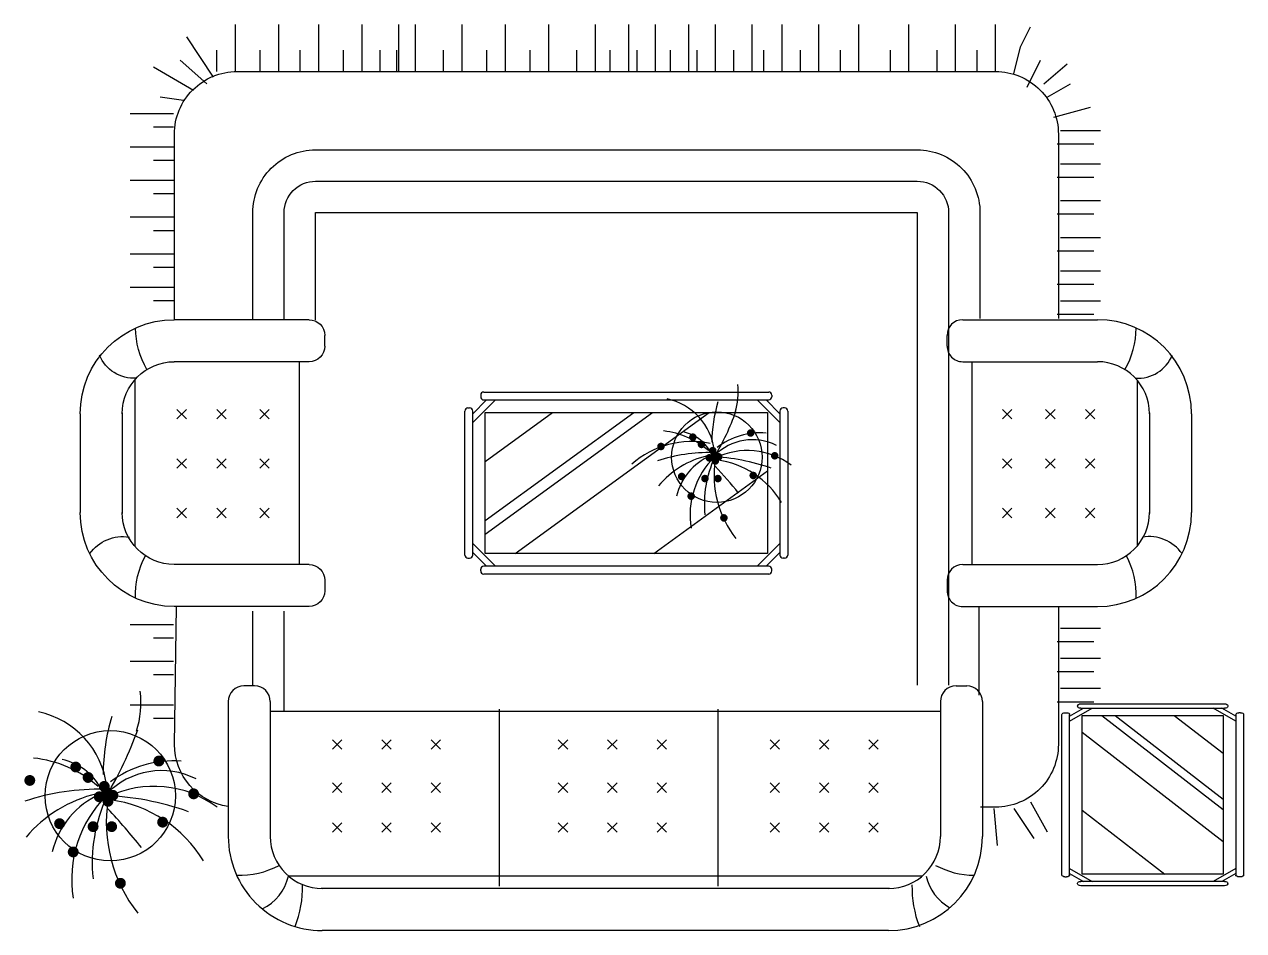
# Model space of a CAD drawing. Extents: x -470 to 3420, y -2827 to 61.
import ezdxf

# ---------------------------------------------------------------- set-up
doc = ezdxf.new("R2010")
doc.units = 0
doc.header["$LTSCALE"] = 20
doc.header["$MEASUREMENT"] = 0
doc.layers.get('0').update_dxf_attribs({"linetype": 'CONTINUOUS'})
doc.layers.add('4', color=5, linetype='CONTINUOUS')
doc.layers.add('家具', color=7, linetype='CONTINUOUS')
doc.styles.add('DIM_FONT', font='SIMPLEX', dxfattribs={"width": 0.8})

# ---------------------------------------------------------------- blocks, each defined once
blk = doc.blocks.new('单人沙发002')
at = {"color": 4, "linetype": 'CONTINUOUS'}
for p, q in [((-730, 457.2), (-300, 457.2)), ((-780, 373.2), (-780, 407.2)), ((-730, 323.2), (-300, 323.2)), ((-700, -323.2), (-700, 323.2)), ((-134, 160.3), (-134, -160.3)), ((0, 157.2), (0, -157.2)), ((-730, -323.2), (-300, -323.2)), ((-780, -373.2), (-780, -407.2)), ((-730, -457.2), (-300, -457.2))]:
    blk.add_line(p, q, dxfattribs=at)
at = {"color": 2, "linetype": 'CONTINUOUS'}
blk.add_line((-174, 265.3), (-174, -265.3), dxfattribs=at)
at = {"color": 5}
for p, q in [((-572.8, 141), (-603, 171.2)), ((-572.8, 171.2), (-603, 141)), ((-435.6, 141), (-465.8, 171.2)), ((-435.6, 171.2), (-465.8, 141)), ((-308.6, 141), (-338.8, 171.2)), ((-308.6, 171.2), (-338.8, 141)), ((-572.8, 13.6), (-603, -16.6)), ((-572.8, -16.6), (-603, 13.6)), ((-435.6, -16.6), (-465.8, 13.6)), ((-435.6, 13.6), (-465.8, -16.6)), ((-308.6, -16.6), (-338.8, 13.6)), ((-308.6, 13.6), (-338.8, -16.6)), ((-572.8, -174.2), (-603, -144)), ((-572.8, -144), (-603, -174.2)), ((-435.6, -174.2), (-465.8, -144)), ((-435.6, -144), (-465.8, -174.2)), ((-308.6, -174.2), (-338.8, -144)), ((-308.6, -144), (-338.8, -174.2))]:
    blk.add_line(p, q, dxfattribs=at)
at = {"color": 4, "linetype": 'CONTINUOUS'}
for centre, radius, start, end in [((-730, 407.2), 50, 90, 180), ((-300, 157.2), 300, 0, 90), ((-730, 373.2), 50, 180, 270), ((-300, 157.2), 166, 0, 90), ((-300, -157.2), 166, 270, 0), ((-300, -157.2), 300, 270, 0), ((-730, -373.2), 50, 90, 180), ((-730, -407.2), 50, 180, 270)]:
    blk.add_arc(centre, radius, start, end, dxfattribs=at)
at = {"color": 5}
for centre, radius, start, end in [((-439, 431.8), 262.4, 329.4795, 359.7471), ((-169.8, 387), 116.2, 265.242, 338.6034), ((-135.8, -363.2), 129.2, 35.2754, 99.3141), ((-439, -419.5), 262.4, 357.5388, 28.2524)]:
    blk.add_arc(centre, radius, start, end, dxfattribs=at)
at = {"style": 'DIM_FONT', "width": 0.8, "flags": 9}
for tag in ['YSIZE', 'XSIZE']:
    blk.add_attdef(tag, (0, 0), '', height=0.5, rotation=270, dxfattribs=at)
blk = doc.blocks.new('方几002')
at = {"color": 4}
for p, q in [((-253.1, 276.7), (-293.8, 204.4)), ((-269, 276.7), (-293.8, 232.7)), ((-279.4, 291.7), (-279.4, 286.7)), ((-273.7, 301.7), (237.9, 301.7)), ((-273.7, 276.7), (237.9, 276.7)), ((217.3, 276.7), (258, 204.4)), ((233.2, 276.7), (258, 232.7)), ((243.6, 291.7), (243.6, 286.7)), ((-307.8, -217.7), (-307.8, 241.1)), ((-302.2, 251.1), (-299.4, 251.1)), ((-293.8, -217.7), (-293.8, 241.1)), ((258, 241.1), (258, -217.7)), ((266.4, 251.1), (263.6, 251.1)), ((272, 241.1), (272, -217.7)), ((-253.1, -253.3), (-293.8, -181)), ((217.3, -253.3), (258, -181)), ((-302.2, -227.7), (-299.4, -227.7)), ((-269, -253.3), (-293.8, -209.3)), ((233.2, -253.3), (258, -209.3)), ((266.4, -227.7), (263.6, -227.7)), ((-279.4, -268.3), (-279.4, -263.3)), ((237.9, -253.3), (-273.7, -253.3)), ((243.6, -268.3), (243.6, -263.3)), ((237.9, -278.3), (-273.7, -278.3))]:
    blk.add_line(p, q, dxfattribs=at)
at = {"color": 2}
for p, q in [((-271.2, 236.7), (235.5, 236.7)), ((-271.2, -213.3), (-271.2, 236.7)), ((235.5, 236.7), (235.5, -213.3)), ((235.5, -213.3), (-271.2, -213.3))]:
    blk.add_line(p, q, dxfattribs=at)
at = {"color": 5}
for p, q in [((-271.2, -150.9), (29.2, 236.7)), ((-271.2, -107.9), (-4.1, 236.7)), ((-271.2, 80.7), (-150.4, 236.7)), ((-217.6, -213.3), (131.2, 236.7)), ((31.3, -213.3), (235.5, 50.1))]:
    blk.add_line(p, q, dxfattribs=at)
at = {"color": 4, "extrusion": (0, 0, -1)}
for centre, start_param, end_param in [((-273.7, 291.7), 4.712389, 6.283185), ((-273.7, 286.7), 3.141593, 4.712389), ((237.9, 291.7), 0, 1.570796), ((237.9, 286.7), 1.570796, 3.141593), ((-302.2, 241.1), 4.712389, 6.283185), ((-299.4, 241.1), 0, 1.570796), ((263.6, 241.1), 4.712389, 6.283185), ((266.4, 241.1), 0, 1.570796), ((-302.2, -217.7), 3.141593, 4.712389), ((-299.4, -217.7), 1.570796, 3.141593), ((263.6, -217.7), 3.141593, 4.712389), ((266.4, -217.7), 1.570796, 3.141593), ((-273.7, -263.3), 4.712389, 6.283185), ((-273.7, -268.3), 3.141593, 4.712389), ((237.9, -263.3), 0, 1.570796), ((237.9, -268.3), 1.570796, 3.141593)]:
    blk.add_ellipse(centre, major_axis=(0, 10), ratio=0.563, start_param=start_param, end_param=end_param, dxfattribs=at)
blk = doc.blocks.new('SF')
at = {"color": 4, "linetype": 'CONTINUOUS'}
for p, q in [((-24.3, 842.6), (405.7, 842.6)), ((-74.3, 758.6), (-74.3, 792.6)), ((-24.3, 708.6), (405.7, 708.6)), ((5.7, -708.6), (5.7, 708.6)), ((571.7, 545.8), (571.7, -545.8)), ((705.7, 542.6), (705.7, -542.6)), ((5.7, -1429), (5.7, -11.8)), ((571.7, -174.6), (571.7, -1266.2)), ((705.7, -177.8), (705.7, -1263)), ((-24.3, -1429), (405.7, -1429)), ((-74.3, -1479), (-74.3, -1513)), ((-24.3, -1563), (405.7, -1563))]:
    blk.add_line(p, q, dxfattribs=at)
at = {"color": 2, "linetype": 'CONTINUOUS'}
for p, q in [((531.7, 650.8), (531.7, -650.8)), ((564.4, 0), (0, 0)), ((531.7, -69.6), (531.7, -1371.2)), ((564.4, -697.7), (0, -697.7))]:
    blk.add_line(p, q, dxfattribs=at)
at = {"color": 5}
for p, q in [((127.8, 480.2), (97.6, 510.4)), ((127.8, 510.4), (97.6, 480.2)), ((265, 480.2), (234.8, 510.4)), ((265, 510.4), (234.8, 480.2)), ((392, 480.2), (361.8, 510.4)), ((392, 510.4), (361.8, 480.2)), ((127.8, 352.8), (97.6, 322.6)), ((127.8, 322.6), (97.6, 352.8)), ((265, 322.6), (234.8, 352.8)), ((265, 352.8), (234.8, 322.6)), ((392, 322.6), (361.8, 352.8)), ((392, 352.8), (361.8, 322.6)), ((127.8, 165.1), (97.6, 195.2)), ((127.8, 195.2), (97.6, 165.1)), ((265, 165.1), (234.8, 195.2)), ((265, 195.2), (234.8, 165.1)), ((392, 165.1), (361.8, 195.2)), ((392, 195.2), (361.8, 165.1)), ((-496, -206), (-759.5, 156.6)), ((-496, -648.1), (-946, -28.6)), ((127.8, -195.2), (97.6, -165.1)), ((127.8, -165.1), (97.6, -195.2)), ((265, -195.2), (234.8, -165.1)), ((265, -165.1), (234.8, -195.2)), ((392, -195.2), (361.8, -165.1)), ((392, -165.1), (361.8, -195.2)), ((-558.4, -743.4), (-946, -209.8)), ((-601.4, -743.4), (-946, -268.9)), ((127.8, -322.6), (97.6, -352.8)), ((127.8, -352.8), (97.6, -322.6)), ((265, -352.8), (234.8, -322.6)), ((265, -322.6), (234.8, -352.8)), ((392, -352.8), (361.8, -322.6)), ((392, -322.6), (361.8, -352.8)), ((127.8, -510.4), (97.6, -480.2)), ((127.8, -480.2), (97.6, -510.4)), ((265, -510.4), (234.8, -480.2)), ((265, -480.2), (234.8, -510.4)), ((392, -510.4), (361.8, -480.2)), ((392, -480.2), (361.8, -510.4)), ((-790.1, -743.4), (-946, -528.7)), ((127.8, -885.5), (97.6, -915.6)), ((127.8, -915.6), (97.6, -885.5)), ((265, -885.5), (234.8, -915.6)), ((265, -915.6), (234.8, -885.5)), ((392, -885.5), (361.8, -915.6)), ((392, -915.6), (361.8, -885.5)), ((127.8, -1073.2), (97.6, -1043)), ((127.8, -1043), (97.6, -1073.2)), ((265, -1043), (234.8, -1073.2)), ((265, -1073.2), (234.8, -1043)), ((392, -1043), (361.8, -1073.2)), ((392, -1073.2), (361.8, -1043)), ((127.8, -1200.6), (97.6, -1230.8)), ((127.8, -1230.8), (97.6, -1200.6)), ((265, -1200.6), (234.8, -1230.8)), ((265, -1230.8), (234.8, -1200.6)), ((392, -1200.6), (361.8, -1230.8)), ((392, -1230.8), (361.8, -1200.6))]:
    blk.add_line(p, q, dxfattribs=at)
at = {"color": 4}
for p, q in [((-986, 152.6), (-942, 196.6)), ((-986, 124.3), (-913.7, 196.6)), ((-960.5, 211.6), (-960.5, 206.6)), ((-950.5, 221.6), (-491.6, 221.6)), ((-950.5, 196.6), (-491.6, 196.6)), ((-456, 124.3), (-528.3, 196.6)), ((-456, 152.6), (-500, 196.6)), ((-481.6, 211.6), (-481.6, 206.6)), ((-1011, -747.8), (-1011, 161)), ((-1001, 171), (-996, 171)), ((-986, -747.8), (-986, 161)), ((-456, 161), (-456, -747.8)), ((-441, 171), (-446, 171)), ((-431, 161), (-431, -747.8)), ((-986, -711.1), (-913.7, -783.4)), ((-456, -711.1), (-528.3, -783.4)), ((-1001, -757.8), (-996, -757.8)), ((-986, -739.4), (-942, -783.4)), ((-456, -739.4), (-500, -783.4)), ((-441, -757.8), (-446, -757.8)), ((-960.5, -798.4), (-960.5, -793.4)), ((-491.6, -783.4), (-950.5, -783.4)), ((-491.6, -808.4), (-950.5, -808.4)), ((-481.6, -798.4), (-481.6, -793.4))]:
    blk.add_line(p, q, dxfattribs=at)
at = {"color": 2}
blk.add_lwpolyline([(-496, -743.4), (-946, -743.4), (-946, 156.6), (-496, 156.6)], close=True, dxfattribs=at)
at = {"color": 5}
for points, const_width in [([(-807.9, 174.2, 1), (-807.9, 186.2, 1)], 12), ([(-745.1, 105.5, 1), (-745.1, 117.5, 1)], 12), ([(-880.4, 97.3, 1), (-880.4, 109.3, 1)], 12), ([(-804.5, -4.5, 1), (-804.5, 7.5, 1)], 12), ([(-791.4, -15.5, 1), (-791.4, -3.5, 1)], 12), ([(-735.3, -7.2, 1), (-735.3, 4.8, 1)], 12), ([(-609.9, 12, 1), (-609.9, 24, 1)], 12), ([(-824.3, -23.7, 1), (-824.3, -11.7, 1)], 12), ([(-811.1, -18.2, 1), (-811.1, -6.2, 1)], 12), ([(-801.3, -34.7, 1), (-801.3, -22.7, 1)], 12), ([(-735.3, -48.5, 1), (-735.3, -36.5, 1)], 12), ([(-867.2, -87, 1), (-867.2, -75, 1)], 12), ([(-844.1, -59.5, 1), (-844.1, -47.5, 1)], 12), ([(-679.2, -92.5, 1), (-679.2, -80.5, 1)], 12), ([(-741.9, -122.7, 1), (-741.9, -110.7, 1)], 12), ([(-837.5, -188.7, 1), (-837.5, -176.7, 1)], 12), ([(269.7, -1682.3, 1), (269.7, -1665, 1)], 17.3), ([(165.2, -1793.1, 1), (165.2, -1775.8, 1)], 17.3), ([(360, -1781.2, 1), (360, -1763.9, 1)], 17.3), ([(554.8, -1915.8, 1), (554.8, -1898.5, 1)], 17.3), ([(246, -1967.3, 1), (246, -1950, 1)], 17.3), ([(265, -1959.3, 1), (265, -1942, 1)], 17.3), ([(274.5, -1939.6, 1), (274.5, -1922.3, 1)], 17.3), ([(293.5, -1955.4, 1), (293.5, -1938.1, 1)], 17.3), ([(374.3, -1943.5, 1), (374.3, -1926.3, 1)], 17.3), ([(279.2, -1983.1, 1), (279.2, -1965.8, 1)], 17.3), ([(374.3, -2002.9, 1), (374.3, -1985.6, 1)], 17.3), ([(217.5, -2018.7, 1), (217.5, -2001.4, 1)], 17.3), ([(184.3, -2058.3, 1), (184.3, -2041, 1)], 17.3), ([(455, -2066.3, 1), (455, -2049, 1)], 17.3), ([(364.8, -2109.8, 1), (364.8, -2092.5, 1)], 17.3), ([(227, -2204.8, 1), (227, -2187.5, 1)], 17.3)]:
    blk.add_lwpolyline(points, format="xyb", close=True, dxfattribs=dict(at, const_width=const_width))
for centre, radius in [((-803.6, -4.4), 144.3), ((275.8, -1939.5), 207.8)]:
    blk.add_circle(centre, radius, dxfattribs=at)
at = {"color": 4, "linetype": 'CONTINUOUS'}
for centre, radius, start, end in [((-24.3, 792.6), 50, 90, 180), ((405.7, 542.6), 300, 0, 90), ((-24.3, 758.6), 50, 180, 270), ((405.7, 542.6), 166, 0, 90), ((405.7, -1263), 300, 270, 0), ((405.7, -1263), 166, 270, 0), ((-24.3, -1479), 50, 90, 180), ((-24.3, -1513), 50, 180, 270)]:
    blk.add_arc(centre, radius, start, end, dxfattribs=at)
at = {"color": 5}
for centre, radius, start, end in [((266.7, 817.3), 262.4, 331.7476, 359.7471), ((498.8, 812.4), 152.9, 282.4098, 331.1707), ((566.6, 966.8), 348.9, 268.7962, 291.2283), ((-590.1, 92.4), 234.4, 143.3231, 205.7633), ((-510, -43.3), 287.3, 121.315, 172.1378), ((-690.4, 109), 168.8, 152.9909, 225.9102), ((-162.8, -44.9), 642.2, 160.5249, 177.8244), ((-648.2, 136), 232.8, 175.8741, 216.9558), ((-1010.7, -155.9), 219.3, 72.9456, 96.4814), ((-1222.1, -706.7), 810.4, 58.9873, 70.361), ((-745.2, 311.9), 325.2, 261.2496, 308.2333), ((438.6, -1325.4), 1790, 129.0488, 132.6799), ((-800.9, -203.4), 192.6, 96.9904, 168.0284), ((-843.2, 469.3), 489.9, 253.8561, 269.1105), ((-629.7, -202.1), 258.8, 138.7581, 173.8624), ((-760.1, -136.4), 126.2, 118.8901, 168.4579), ((-560.4, -84.1), 292.8, 168.5516, 220.9815), ((-315.6, -32.4), 502.4, 178.3286, 198.729), ((-634.1, 51.8), 190.4, 204.0956, 256.2953), ((-524.1, 31.5), 291.3, 193.0452, 229.7766), ((-619.2, 169.8), 259.7, 224.4861, 279.3762), ((-655.7, 301.2), 345.5, 245.0888, 275.9637), ((566.6, -1674.9), 348.9, 68.7717, 91.2038), ((498.8, -1520.5), 152.9, 25.6018, 77.5902), ((266.7, -1525.3), 262.4, 357.5388, 28.2524), ((583.3, -1800), 337.6, 143.3231, 205.7633), ((438.9, -1776.1), 243.1, 152.9909, 225.9102), ((698.6, -1995.4), 413.7, 121.315, 172.1378), ((1198.6, -1997.7), 924.7, 160.5249, 177.8244), ((499.6, -1737.3), 335.2, 175.8741, 216.9558), ((-22.4, -2157.5), 315.7, 72.9456, 96.4814), ((-326.7, -2950.8), 1166.9, 58.9873, 70.361), ((360, -1483.9), 468.3, 261.2496, 308.2333), ((2064.6, -3841.7), 2577.6, 129.0488, 132.6799), ((218.9, -1257.3), 705.4, 253.8561, 269.1105), ((279.8, -2226), 277.4, 96.9904, 168.0284), ((526.3, -2224.1), 372.7, 138.7581, 173.8624), ((338.5, -2129.6), 181.7, 118.8901, 168.4579), ((978.6, -1979.7), 723.4, 178.3286, 198.729), ((519.9, -1858.6), 274.1, 204.0956, 256.2953), ((678.4, -1887.7), 419.5, 193.0452, 229.7766), ((541.3, -1688.6), 374, 224.4861, 279.3762), ((488.8, -1499.4), 497.6, 245.0888, 275.9637)]:
    blk.add_arc(centre, radius, start, end, dxfattribs=at)
at = {"color": 4}
for centre, start, end in [((-950.5, 211.6), 90, 180), ((-950.5, 206.6), 180, 270), ((-491.6, 211.6), 0, 90), ((-491.6, 206.6), 270, 0), ((-1001, 161), 90, 180), ((-996, 161), 0, 90), ((-446, 161), 90, 180), ((-441, 161), 0, 90), ((-1001, -747.8), 180, 270), ((-996, -747.8), 270, 0), ((-446, -747.8), 180, 270), ((-441, -747.8), 270, 0), ((-950.5, -793.4), 90, 180), ((-950.5, -798.4), 180, 270), ((-491.6, -793.4), 0, 90), ((-491.6, -798.4), 270, 0)]:
    blk.add_arc(centre, 10, start, end, dxfattribs=at)
at = {"layer": '4', "linetype": 'BYBLOCK'}
for p, q in [((-1844.9, 1091.8), (-1844.9, 1219.4)), ((-1738.4, 1091.8), (-1738.4, 1219.4)), ((-1621.3, 1091.8), (-1621.3, 1219.4)), ((-1504.1, 1091.8), (-1504.1, 1219.4)), ((-1397.6, 1091.8), (-1397.6, 1219.4)), ((-1301.8, 1091.8), (-1301.8, 1219.4)), ((-258.3, 1091.8), (-258.3, 1219.4)), ((-162.4, 1091.8), (-162.4, 1219.4)), ((-66.6, 1091.8), (-66.6, 1219.4)), ((-1887.5, 1070.5), (-1919.4, 1187.5)), ((-1802.3, 1081.1), (-1802.3, 1198.1)), ((-1695.8, 1081.1), (-1695.8, 1198.1)), ((-1578.7, 1081.1), (-1578.7, 1198.1)), ((-1461.5, 1081.1), (-1461.5, 1198.1)), ((-1355, 1081.1), (-1355, 1198.1)), ((-1259.2, 1081.1), (-1259.2, 1198.1)), ((-215.7, 1081.1), (-215.7, 1198.1)), ((-119.8, 1081.1), (-119.8, 1198.1)), ((-24, 1081.1), (-24, 1198.1)), ((-1993.9, 1038.6), (-2057.8, 1113)), ((-1951.4, 1049.2), (-1993.9, 1123.7)), ((-1983.3, 985.4), (-2068.5, 1027.9)), ((295.4, 996), (391.3, 1049.2)), ((-2111.1, 964.1), (-2175, 996)), ((316.7, 942.8), (412.6, 1006.7)), ((-2025.9, 942.8), (-2111.1, 964.1)), ((-2033, 884.9), (-2183, 884.9)), ((316.7, 879), (433.9, 889.6)), ((-2033, 825.8), (-2100.4, 825.8)), ((-327.2, 831.1), (-45.3, 831.1)), ((-2033, 757.3), (-2183, 757.3)), ((-2033, 698.2), (-2100.4, 698.2)), ((-2033, 608.3), (-2183, 608.3)), ((-2033, 549.3), (-2100.4, 549.3)), ((-2033, 448.8), (-2183, 448.8)), ((-2033, 389.7), (-2100.4, 389.7)), ((-2033, 321.1), (-2183, 321.1)), ((-2033, 262.1), (-2100.4, 262.1)), ((-2033, 204.1), (-2183, 204.1)), ((-2033, 145.1), (-2100.4, 145.1)), ((-2033, 108.4), (-2183, 108.4)), ((-2033, 49.3), (-2100.4, 49.3)), ((-2033, -8.6), (-2183, -8.6)), ((-2033, -67.7), (-2100.4, -67.7)), ((-2033, -93.7), (-2183, -93.7)), ((-2033, -152.8), (-2100.4, -152.8)), ((-2033, -200.1), (-2183, -200.1)), ((-2033, -259.2), (-2100.4, -259.2)), ((-2033, -285.2), (-2183, -285.2)), ((-2033, -344.3), (-2100.4, -344.3)), ((-2033, -391.6), (-2183, -391.6)), ((-2033, -450.6), (-2100.4, -450.6)), ((-2033, -540.5), (-2183, -540.5)), ((-2033, -599.5), (-2100.4, -599.5)), ((-2033, -678.8), (-2183, -678.8)), ((-2033, -737.8), (-2100.4, -737.8)), ((-2033, -817), (-2183, -817)), ((-2033, -876.1), (-2100.4, -876.1)), ((-2033, -966), (-2183, -966)), ((-2033, -1019.1), (-2183, -1019.1)), ((-2033, -1025), (-2100.4, -1025)), ((-2033, -1078.2), (-2100.4, -1078.2)), ((-2033, -1136.2), (-2183, -1136.2)), ((-2033, -1195.2), (-2100.4, -1195.2)), ((-2033, -1274.4), (-2183, -1274.4)), ((-2033, -1333.5), (-2100.4, -1333.5)), ((-2033, -1402.1), (-2183, -1402.1)), ((-2033, -1461.2), (-2100.4, -1461.2)), ((-2033, -1540.4), (-2183, -1540.4)), ((-2015.2, -1610.1), (-2143, -1695.2)), ((-2033, -1599.4), (-2100.4, -1599.4)), ((-1993.9, -1631.3), (-2068.5, -1716.4)), ((-1972.6, -1673.9), (-2047.2, -1801.5)), ((-1940.7, -1705.8), (-1951.4, -1780.3)), ((-1898.1, -1737.7), (-1898.1, -1876)), ((-1855.5, -1737.7), (-1855.5, -1801.5)), ((-1791.6, -1737.7), (-1791.6, -1876)), ((-1749, -1737.7), (-1749, -1801.5)), ((-1685.1, -1737.7), (-1685.1, -1876)), ((-1642.6, -1737.7), (-1642.6, -1801.5)), ((-1568, -1737.7), (-1568, -1876)), ((-1525.4, -1737.7), (-1525.4, -1801.5)), ((-1450.9, -1737.7), (-1450.9, -1876)), ((-1408.3, -1737.7), (-1408.3, -1801.5)), ((-1344.4, -1737.7), (-1344.4, -1876)), ((-1301.8, -1737.7), (-1301.8, -1801.5)), ((-268.9, -1737.7), (-268.9, -1876)), ((-226.3, -1737.7), (-226.3, -1801.5)), ((-151.8, -1737.7), (-151.8, -1876)), ((-109.2, -1737.7), (-109.2, -1801.5)), ((-13.4, -1737.7), (-13.4, -1876)), ((29.2, -1737.7), (29.2, -1801.5))]:
    blk.add_line(p, q, dxfattribs=at)
for points in [[(-1241.3, -1734.8), (-1833, -1734.8, -0.414214), (-2033, -1534.8), (-2033, 884.9, -0.414214), (-1833, 1084.9), (-1245.7, 1084.9)], [(-325.9, 1084.9), (112, 1084.9, -0.414214), (312, 884.9), (312, 836.5)], [(-1241.3, -1484.8), (-1583, -1484.8, -0.414214), (-1783, -1284.8), (-1783, 634.9, -0.414214), (-1583, 834.9), (-1245.7, 834.9)], [(-1241.3, -1384.8), (-1583, -1384.8, -0.414214), (-1683, -1284.8), (-1683, 634.9, -0.414214), (-1583, 734.9), (-77.2, 734.9)], [(310, -1563), (310, -1563, -0.373348), (112, -1734.8), (-327.3, -1728.5)]]:
    blk.add_lwpolyline(points, format="xyb", dxfattribs=at)
for points in [[(-1241.3, -1284.8), (-1583, -1284.8), (-1583, 634.9), (-77.2, 634.9)], [(5.7, -1384.8), (-312.7, -1384.8)], [(-74.3, -1484.8), (-312.7, -1484.8)]]:
    blk.add_lwpolyline(points, dxfattribs=at)
at = {"layer": '家具', "linetype": 'BYBLOCK', "ltscale": 2}
blk.add_blockref('方几002', (290.7, 1374.1), dxfattribs=at)
at = {"layer": '家具', "linetype": 'BYBLOCK', "ltscale": 2, "rotation": 90}
blk.add_blockref('单人沙发002', (-784.5, 1509.8), dxfattribs=at)
at = {"layer": '家具', "linetype": 'BYBLOCK', "ltscale": 2, "xscale": -1, "rotation": 90}
blk.add_blockref('单人沙发002', (-784.5, -2035.3), dxfattribs=at)
at = {"style": 'DIM_FONT', "width": 0.8, "flags": 9}
for tag in ['YSIZE', 'XSIZE']:
    blk.add_attdef(tag, (705.7, 0), '', height=0.5, rotation=270, dxfattribs=at)
at = {"color": 5, "style": 'DIM_FONT', "width": 0.8, "flags": 9}
for tag in ['YSIZE', 'XSIZE']:
    blk.add_attdef(tag, (-717.7, -312), '', height=0.5, rotation=90, dxfattribs=at)

msp = doc.modelspace()

# ---------------------------------------------------------------- block references
at = {"layer": '家具', "color": 0, "linetype": 'BYBLOCK', "ltscale": 2, "rotation": 270}
msp.add_blockref('SF', (1743.7, -2121.6), dxfattribs=at)

doc.saveas('drawing.dxf')
